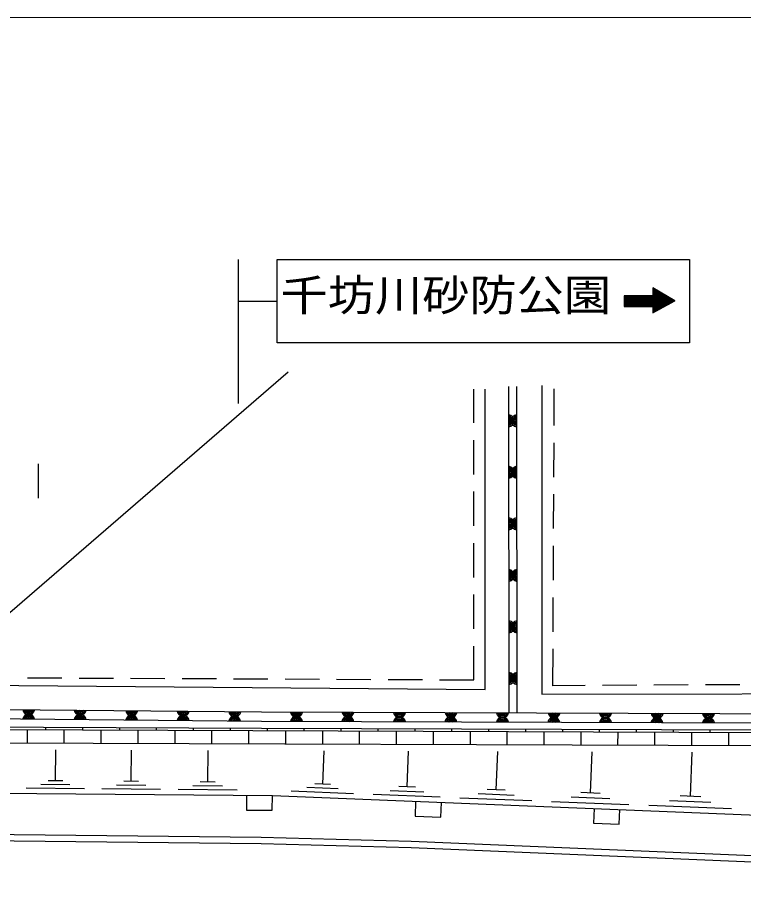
# Model space of a CAD drawing. Units: millimetres, scale not verified. Extents: x 40000 to 680000, y 20000 to 380000.
# Drawn here: x 473375 to 515661, y 291909 to 342809 of the extents above; entities that cross this region are included whole.
import ezdxf
from ezdxf.enums import TextEntityAlignment as Align

# ---------------------------------------------------------------- set-up
doc = ezdxf.new("R2010")
doc.units = ezdxf.units.MM
doc.header["$LTSCALE"] = 1000
for name, color, linetype, lineweight in [('M-BGD', 7, 'Continuous', 25), ('M-STR-HTXT', 7, 'Continuous', 13), ('M-STR-STRC', 7, 'Continuous', 25), ('M-STR-STRD', 7, 'Continuous', 25)]:
    doc.layers.add(name, color=color, linetype=linetype, lineweight=lineweight)
doc.styles.add('ＭＳ ゴシック', font='')
doc.styles.get('ＭＳ ゴシック').set_extended_font_data('MS Gothic')

msp = doc.modelspace()

# ---------------------------------------------------------------- hatches: boundary and pattern name
at = {"layer": 'M-STR-STRC'}
h = msp.add_hatch(dxfattribs=at)
h.set_pattern_fill('USER', color=256, style=0, pattern_type=2)
h.set_pattern_definition([(317.08369, (532075, -15760), (37.4237, 40.24971), []), (47.08369, (532075, -15760), (-40.25173, 37.42557), [])])
h.paths.add_polyline_path([(510384, 325983), (510383, 325607), (511669, 326307), (510387, 327065), (510385, 326600), (508718, 326604), (508718, 325983)])

# ---------------------------------------------------------------- linework, layer by layer
at = {"layer": 'M-BGD'}
for p, q in [((502013, 302317), (501985, 321325)), ((502435, 321326), (502463, 302315)), ((504629, 319040), (504640, 321185)), ((499962, 319200), (499962, 321163)), ((499962, 316200), (499962, 318200)), ((504614, 316040), (504624, 318040)), ((474575, 316821), (474575, 314821)), ((499962, 313200), (499962, 315200)), ((504600, 313040), (504609, 315040)), ((499962, 310200), (499962, 312200)), ((504585, 310040), (504595, 312040)), ((499962, 307200), (499962, 309200)), ((504570, 307040), (504580, 309040)), ((499962, 304236), (499962, 306200)), ((504554, 303895), (504565, 306040)), ((473961, 304355), (475961, 304346)), ((476961, 304341), (478961, 304332)), ((479961, 304328), (481961, 304319)), ((482961, 304314), (484961, 304305)), ((485961, 304300), (487961, 304291)), ((488961, 304287), (490961, 304277)), ((491961, 304273), (493961, 304264)), ((494961, 304259), (496961, 304250)), ((497961, 304245), (499962, 304236)), ((506444, 303905), (504554, 303895)), ((509444, 303921), (507444, 303910)), ((512444, 303936), (510444, 303926)), ((515444, 303952), (513444, 303941)), ((550006, 301032), (457940, 301381)), ((475028, 301316), (475029, 301459)), ((477178, 301308), (477179, 301450)), ((479328, 301300), (479329, 301440)), ((481478, 301292), (481479, 301431)), ((483628, 301283), (483629, 301422)), ((485778, 301275), (485779, 301412)), ((487928, 301267), (487929, 301403)), ((490078, 301259), (490079, 301396)), ((492228, 301251), (492229, 301389)), ((494378, 301243), (494379, 301382)), ((496528, 301235), (496529, 301375)), ((498678, 301227), (498679, 301368)), ((500828, 301218), (500829, 301361)), ((502978, 301210), (502979, 301354)), ((505128, 301202), (505129, 301347)), ((507278, 301194), (507279, 301340)), ((509428, 301186), (509428, 301333)), ((473950, 300570), (473953, 301320)), ((476100, 300562), (476103, 301312)), ((478250, 300554), (478253, 301304)), ((480400, 300546), (480403, 301296)), ((482550, 300538), (482553, 301288)), ((484700, 300529), (484703, 301279)), ((486850, 300521), (486853, 301271)), ((489000, 300513), (489003, 301263)), ((491150, 300505), (491153, 301255)), ((493300, 300497), (493303, 301247)), ((495450, 300489), (495453, 301239)), ((497600, 300481), (497603, 301231)), ((499750, 300472), (499753, 301222)), ((501900, 300464), (501903, 301214)), ((504050, 300456), (504053, 301206)), ((506200, 300448), (506203, 301198)), ((508350, 300440), (508353, 301190)), ((510500, 300432), (510503, 301182)), ((511578, 301178), (511578, 301325)), ((512650, 300424), (512653, 301174)), ((513728, 301170), (513728, 301318)), ((514800, 300416), (514803, 301166)), ((457948, 300631), (542750, 300310)), ((475585, 298359), (475602, 300164)), ((480003, 298324), (480020, 300147)), ((484456, 298289), (484473, 300130)), ((491155, 298163), (491233, 300105)), ((496065, 298001), (496149, 300086)), ((501260, 297830), (501350, 300067)), ((506756, 297648), (506853, 300046)), ((512571, 297456), (512675, 300024)), ((476008, 298356), (475163, 298363)), ((480431, 298320), (479576, 298328)), ((484888, 298285), (484024, 298293)), ((477273, 297893), (473890, 297924)), ((476429, 298126), (474738, 298141)), ((481708, 297853), (478290, 297884)), ((480856, 298089), (479147, 298104)), ((486178, 297813), (482725, 297844)), ((485317, 298051), (483591, 298066)), ((492055, 297884), (490235, 297957)), ((491610, 298145), (490700, 298182)), ((497032, 297701), (495077, 297780)), ((496554, 297981), (495576, 298021)), ((501784, 297809), (500736, 297851)), ((492955, 297604), (489315, 297751)), ((497999, 297401), (494089, 297559)), ((503335, 297186), (499140, 297355)), ((502297, 297508), (500200, 297592)), ((507868, 297303), (505620, 297394)), ((507318, 297626), (506194, 297671)), ((513173, 297432), (511969, 297481)), ((508980, 296958), (504484, 297140)), ((514952, 296718), (510138, 296912)), ((513762, 297087), (511355, 297184))]:
    msp.add_line(p, q, dxfattribs=at)
for points in [[(503908, 321382), (503906, 303400), (550551, 303485)], [(453062, 304079), (500616, 303678), (500616, 321163)], [(457474, 302654), (487583, 302367), (551665, 302144), (569496, 301757)], [(569484, 301207), (551658, 301594), (487580, 301817), (457469, 302104)], [(551625, 301194), (487579, 301405), (457938, 301533)], [(463022, 297721), (488235, 297494), (546673, 295138), (569371, 294809)], [(486719, 297508), (486711, 296654), (488211, 296640), (488219, 297495)], [(496564, 297159), (496530, 296305), (498029, 296245), (498063, 297098)], [(506956, 296740), (506921, 295886), (508420, 295826), (508455, 296679)]]:
    msp.add_lwpolyline(points, dxfattribs=at)
for centre, radius, start, end in [((501934, 319321), 354, 278.8811, 81.2863), ((502493, 319321), 354, 98.8811, 261.2863), ((501934, 319321), 283, 281.1051, 79.0622), ((501934, 319321), 212, 284.8514, 75.3159), ((501934, 319321), 142, 292.5632, 67.6042), ((501934, 319321), 100, 302.8808, 57.2865), ((501934, 319321), 100, 302.8808, 57.2865), ((502493, 319321), 283, 101.1051, 259.0622), ((502493, 319321), 212, 104.8514, 255.3159), ((502493, 319321), 142, 112.5632, 247.6042), ((502493, 319321), 100, 122.8808, 237.2865), ((502493, 319321), 100, 122.8808, 237.2865), ((501938, 316321), 354, 278.8811, 81.2863), ((501938, 316321), 283, 281.1051, 79.0622), ((502497, 316321), 354, 98.8811, 261.2863), ((502497, 316321), 283, 101.1051, 259.0622), ((501938, 316321), 212, 284.8514, 75.3159), ((501938, 316321), 142, 292.5632, 67.6042), ((501938, 316321), 100, 302.8808, 57.2865), ((501938, 316321), 100, 302.8808, 57.2865), ((502497, 316321), 212, 104.8514, 255.3159), ((502497, 316321), 142, 112.5632, 247.6042), ((502497, 316321), 100, 122.8808, 237.2865), ((502497, 316321), 100, 122.8808, 237.2865), ((501942, 313321), 354, 278.8811, 81.2863), ((501942, 313321), 283, 281.1051, 79.0622), ((502501, 313321), 354, 98.8811, 261.2863), ((502501, 313321), 283, 101.1051, 259.0622), ((501942, 313321), 212, 284.8514, 75.3159), ((501942, 313321), 142, 292.5632, 67.6042), ((501942, 313321), 100, 302.8808, 57.2865), ((501942, 313321), 100, 302.8808, 57.2865), ((502501, 313321), 212, 104.8514, 255.3159), ((502501, 313321), 142, 112.5632, 247.6042), ((502501, 313321), 100, 122.8808, 237.2865), ((502501, 313321), 100, 122.8808, 237.2865), ((501947, 310321), 354, 278.8811, 81.2863), ((501947, 310321), 283, 281.1051, 79.0622), ((501947, 310321), 212, 284.8514, 75.3159), ((502506, 310321), 354, 98.8811, 261.2863), ((502506, 310321), 283, 101.1051, 259.0622), ((502506, 310321), 212, 104.8514, 255.3159), ((501947, 310321), 142, 292.5632, 67.6042), ((501947, 310321), 100, 302.8808, 57.2865), ((501947, 310321), 100, 302.8808, 57.2865), ((502506, 310321), 142, 112.5632, 247.6042), ((502506, 310321), 100, 122.8808, 237.2865), ((502506, 310321), 100, 122.8808, 237.2865), ((501951, 307321), 354, 278.8811, 81.2863), ((501951, 307321), 283, 281.1051, 79.0622), ((501951, 307321), 212, 284.8514, 75.3159), ((501951, 307321), 142, 292.5632, 67.6042), ((502510, 307321), 354, 98.8811, 261.2863), ((502510, 307321), 283, 101.1051, 259.0622), ((502510, 307321), 212, 104.8514, 255.3159), ((502510, 307321), 142, 112.5632, 247.6042), ((501951, 307321), 100, 302.8808, 57.2865), ((501951, 307321), 100, 302.8808, 57.2865), ((502510, 307321), 100, 122.8808, 237.2865), ((502510, 307321), 100, 122.8808, 237.2865), ((501955, 304321), 354, 278.8811, 81.2863), ((501955, 304321), 283, 281.1051, 79.0622), ((501955, 304321), 212, 284.8514, 75.3159), ((501955, 304321), 142, 292.5632, 67.6042), ((501955, 304321), 100, 302.8808, 57.2865), ((501955, 304321), 100, 302.8808, 57.2865), ((502514, 304321), 354, 98.8811, 261.2863), ((502514, 304321), 283, 101.1051, 259.0622), ((502514, 304321), 212, 104.8514, 255.3159), ((502514, 304321), 142, 112.5632, 247.6042), ((502514, 304321), 100, 122.8808, 237.2865), ((502514, 304321), 100, 122.8808, 237.2865), ((474029, 302551), 354, 188.2521, 350.6573), ((474029, 302551), 283, 190.4762, 348.4333), ((474029, 302551), 212, 194.2225, 344.687), ((474029, 302551), 142, 201.9342, 336.9752), ((474029, 302551), 100, 212.2519, 326.6576), ((474029, 302551), 100, 212.2519, 326.6576), ((477029, 302522), 354, 188.2521, 350.6573), ((477029, 302522), 283, 190.4762, 348.4333), ((477029, 302522), 212, 194.2225, 344.687), ((477029, 302522), 142, 201.9342, 336.9752), ((477029, 302522), 100, 212.2519, 326.6576), ((477029, 302522), 100, 212.2519, 326.6576), ((480029, 302493), 354, 188.2521, 350.6573), ((480029, 302493), 283, 190.4762, 348.4333), ((480029, 302493), 212, 194.2225, 344.687), ((480029, 302493), 142, 201.9342, 336.9752), ((480029, 302493), 100, 212.2519, 326.6576), ((480029, 302493), 100, 212.2519, 326.6576), ((483029, 302465), 354, 188.2521, 350.6573), ((483029, 302465), 283, 190.4762, 348.4333), ((483029, 302465), 212, 194.2225, 344.687), ((483029, 302465), 142, 201.9342, 336.9752), ((483029, 302465), 100, 212.2519, 326.6576), ((483029, 302465), 100, 212.2519, 326.6576), ((486029, 302436), 354, 188.2521, 350.6573), ((486029, 302436), 283, 190.4762, 348.4333), ((486029, 302436), 212, 194.2225, 344.687), ((486029, 302436), 142, 201.9342, 336.9752), ((486029, 302436), 100, 212.2519, 326.6576), ((486029, 302436), 100, 212.2519, 326.6576), ((489625, 302414), 354, 188.5975, 351.0026), ((489625, 302414), 283, 190.8215, 348.7786), ((489625, 302414), 212, 194.5678, 345.0323), ((489625, 302414), 142, 202.2796, 337.3206), ((489625, 302414), 100, 212.5972, 327.0029), ((489625, 302414), 100, 212.5972, 327.0029), ((492625, 302404), 354, 188.5975, 351.0026), ((492625, 302404), 283, 190.8215, 348.7786), ((492625, 302404), 212, 194.5678, 345.0323), ((492625, 302404), 142, 202.2796, 337.3206), ((492625, 302404), 100, 212.5972, 327.0029), ((492625, 302404), 100, 212.5972, 327.0029), ((474024, 301892), 354, 8.2521, 170.6573), ((474024, 301892), 283, 10.4762, 168.4333), ((474024, 301892), 212, 14.2225, 164.6869), ((474024, 301892), 142, 21.9342, 156.9752), ((474024, 301892), 100, 32.2519, 146.6576), ((474024, 301892), 100, 32.2519, 146.6576), ((477024, 301864), 354, 8.2521, 170.6573), ((477024, 301864), 283, 10.4762, 168.4333), ((477024, 301864), 212, 14.2225, 164.6869), ((477024, 301864), 142, 21.9342, 156.9752), ((477024, 301864), 100, 32.2519, 146.6576), ((477024, 301864), 100, 32.2519, 146.6576), ((480024, 301835), 354, 8.2521, 170.6573), ((480024, 301835), 283, 10.4762, 168.4333), ((480024, 301835), 212, 14.2225, 164.6869), ((480024, 301835), 142, 21.9342, 156.9752), ((480024, 301835), 100, 32.2519, 146.6576), ((480024, 301835), 100, 32.2519, 146.6576), ((483023, 301807), 354, 8.2521, 170.6573), ((483023, 301807), 283, 10.4762, 168.4333), ((483023, 301807), 212, 14.2225, 164.6869), ((483023, 301807), 142, 21.9342, 156.9752), ((483023, 301807), 100, 32.2519, 146.6576), ((483023, 301807), 100, 32.2519, 146.6576), ((486023, 301778), 354, 8.2521, 170.6573), ((486023, 301778), 283, 10.4762, 168.4333), ((486023, 301778), 212, 14.2225, 164.6869), ((486023, 301778), 142, 21.9342, 156.9752), ((486023, 301778), 100, 32.2519, 146.6576), ((486023, 301778), 100, 32.2519, 146.6576), ((489619, 301756), 354, 8.5975, 171.0026), ((489619, 301756), 283, 10.8215, 168.7786), ((489619, 301756), 212, 14.5678, 165.0323), ((489619, 301756), 142, 22.2796, 157.3205), ((489619, 301756), 100, 32.5972, 147.0029), ((489619, 301756), 100, 32.5972, 147.0029), ((492619, 301746), 354, 8.5975, 171.0026), ((492619, 301746), 283, 10.8215, 168.7786), ((492619, 301746), 212, 14.5678, 165.0323), ((492619, 301746), 142, 22.2796, 157.3205), ((492619, 301746), 100, 32.5972, 147.0029), ((492619, 301746), 100, 32.5972, 147.0029), ((495619, 301735), 354, 8.5975, 171.0026), ((495625, 302393), 354, 188.5975, 351.0026), ((495619, 301735), 283, 10.8215, 168.7786), ((495625, 302393), 283, 190.8215, 348.7786), ((495619, 301735), 212, 14.5678, 165.0323), ((495625, 302393), 212, 194.5678, 345.0323), ((495619, 301735), 142, 22.2796, 157.3205), ((495625, 302393), 142, 202.2796, 337.3206), ((495625, 302393), 100, 212.5972, 327.0029), ((495625, 302393), 100, 212.5972, 327.0029), ((498619, 301725), 354, 8.5975, 171.0026), ((498625, 302383), 354, 188.5975, 351.0026), ((498619, 301725), 283, 10.8215, 168.7786), ((498625, 302383), 283, 190.8215, 348.7786), ((498619, 301725), 212, 14.5678, 165.0323), ((498625, 302383), 212, 194.5678, 345.0323), ((498619, 301725), 142, 22.2796, 157.3205), ((498625, 302383), 142, 202.2796, 337.3206), ((498625, 302383), 100, 212.5972, 327.0029), ((498625, 302383), 100, 212.5972, 327.0029), ((501619, 301714), 354, 8.5975, 171.0026), ((501625, 302373), 354, 188.5975, 351.0026), ((501619, 301714), 283, 10.8215, 168.7786), ((501625, 302373), 283, 190.8215, 348.7786), ((501619, 301714), 212, 14.5678, 165.0323), ((501625, 302373), 212, 194.5678, 345.0323), ((501619, 301714), 142, 22.2796, 157.3205), ((501625, 302373), 142, 202.2796, 337.3206), ((501625, 302373), 100, 212.5972, 327.0029), ((501625, 302373), 100, 212.5972, 327.0029), ((504619, 301704), 354, 8.5975, 171.0026), ((504625, 302362), 354, 188.5975, 351.0026), ((504619, 301704), 283, 10.8215, 168.7786), ((504625, 302362), 283, 190.8215, 348.7786), ((504619, 301704), 212, 14.5678, 165.0323), ((504625, 302362), 212, 194.5678, 345.0323), ((504619, 301704), 142, 22.2796, 157.3205), ((504625, 302362), 142, 202.2796, 337.3206), ((504625, 302362), 100, 212.5972, 327.0029), ((504625, 302362), 100, 212.5972, 327.0029), ((507619, 301693), 354, 8.5975, 171.0026), ((507625, 302352), 354, 188.5975, 351.0026), ((507619, 301693), 283, 10.8215, 168.7786), ((507625, 302352), 283, 190.8215, 348.7786), ((507619, 301693), 212, 14.5678, 165.0323), ((507625, 302352), 212, 194.5678, 345.0323), ((507625, 302352), 142, 202.2796, 337.3206), ((507625, 302352), 100, 212.5972, 327.0029), ((507625, 302352), 100, 212.5972, 327.0029), ((510619, 301683), 354, 8.5975, 171.0026), ((510625, 302341), 354, 188.5975, 351.0026), ((510619, 301683), 283, 10.8215, 168.7786), ((510625, 302341), 283, 190.8215, 348.7786), ((510619, 301683), 212, 14.5678, 165.0323), ((510625, 302341), 212, 194.5678, 345.0323), ((510625, 302341), 142, 202.2796, 337.3206), ((510625, 302341), 100, 212.5972, 327.0029), ((510625, 302341), 100, 212.5972, 327.0029), ((513619, 301672), 354, 8.5975, 171.0026), ((513624, 302331), 354, 188.5975, 351.0026), ((513619, 301672), 283, 10.8215, 168.7786), ((513624, 302331), 283, 190.8215, 348.7786), ((513619, 301672), 212, 14.5678, 165.0323), ((513624, 302331), 212, 194.5678, 345.0323), ((513624, 302331), 142, 202.2796, 337.3206), ((513624, 302331), 100, 212.5972, 327.0029), ((513624, 302331), 100, 212.5972, 327.0029), ((495619, 301735), 100, 32.5972, 147.0029), ((495619, 301735), 100, 32.5972, 147.0029), ((498619, 301725), 100, 32.5972, 147.0029), ((498619, 301725), 100, 32.5972, 147.0029), ((501619, 301714), 100, 32.5972, 147.0029), ((501619, 301714), 100, 32.5972, 147.0029), ((504619, 301704), 100, 32.5972, 147.0029), ((504619, 301704), 100, 32.5972, 147.0029), ((507619, 301693), 142, 22.2796, 157.3205), ((507619, 301693), 100, 32.5972, 147.0029), ((507619, 301693), 100, 32.5972, 147.0029), ((510619, 301683), 142, 22.2796, 157.3205), ((510619, 301683), 100, 32.5972, 147.0029), ((510619, 301683), 100, 32.5972, 147.0029), ((513619, 301672), 142, 22.2796, 157.3205), ((513619, 301672), 100, 32.5972, 147.0029), ((513619, 301672), 100, 32.5972, 147.0029)]:
    msp.add_arc(centre, radius, start, end, dxfattribs=at)
at = {"layer": 'M-STR-HTXT'}
msp.add_line((447815, 342809), (568718, 342809), dxfattribs=at)
at = {"layer": 'M-STR-STRC'}
for p, q in [((486220, 328724), (486220, 320330)), ((486220, 326294), (488494, 326294)), ((461790, 298544), (489134, 322177))]:
    msp.add_line(p, q, dxfattribs=at)
for points in [[(512521, 328724), (512521, 323864), (488494, 323864), (488494, 328724)], [(510384, 325983), (510383, 325607), (511669, 326307), (510387, 327065), (510385, 326600), (508718, 326604), (508718, 325983)]]:
    msp.add_lwpolyline(points, close=True, dxfattribs=at)
at = {"layer": 'M-STR-STRD'}
for points in [[(464172, 295333), (487573, 295071), (496310, 294851), (550375, 292573), (569325, 292279)], [(464168, 294963), (487566, 294701), (496297, 294481), (550364, 292203), (569320, 291909)]]:
    msp.add_lwpolyline(points, dxfattribs=at)

# ---------------------------------------------------------------- texts
at = {"layer": 'M-STR-STRC', "style": 'ＭＳ ゴシック', "width": 1.1}
msp.add_text('千坊川砂防公園', height=1833, dxfattribs=at).set_placement((498321, 325173), align=Align.BOTTOM_CENTER)

doc.saveas('drawing.dxf')
